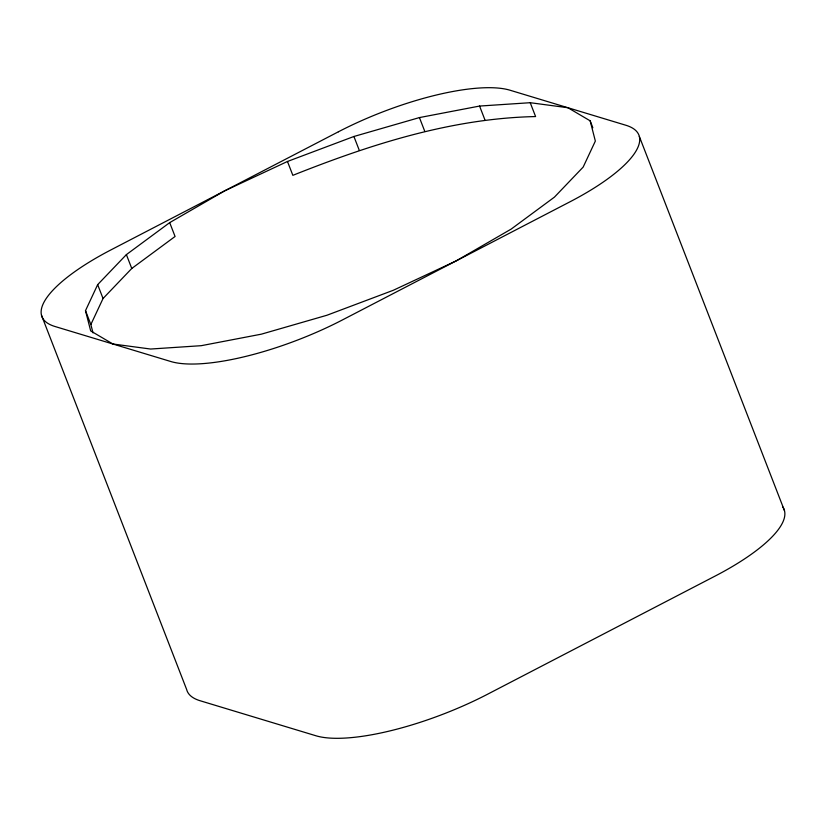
<?xml version="1.0" encoding="UTF-8"?>
<svg xmlns="http://www.w3.org/2000/svg" width="826" height="826" viewBox="0 0 826 826"><rect width="100%" height="100%" fill="white"/><g stroke="black" fill="none" stroke-linecap="round" stroke-linejoin="round"><path stroke-width="1.24" d="M590.156 120.823L595.35 141.07L583.166 167.089L554.442 197.125L511.139 229.112L456.2 260.882L393.362 290.256L326.92 315.253L261.398 334.158L201.265 345.681L150.611 349.037L112.894 343.998L90.684 330.916L85.491 310.669L97.664 284.64L126.388 254.614L169.691 222.628L224.641 190.858L287.469 161.473L353.91 136.486L419.432 117.581L479.565 106.058L530.22 102.703L567.937 107.741L590.156 120.823L592.841 127.751M92.997 332.868L90.86 324.525L103.043 298.506L131.768 268.471L175.071 236.484L169.691 222.628M530.22 102.703L535.599 116.559C451.502 118.335 370.337 144.488 292.848 175.339L287.469 161.473M639.324 136.435L784.493 510.705M479.565 106.058L484.945 119.925M419.432 117.581L424.812 131.448M353.91 136.486L359.289 150.342M126.388 254.614L131.768 268.471M97.664 284.64L103.043 298.506M85.491 310.669L90.86 324.525M41.507 315.295L186.676 689.565A136.042 39.772 -21.2 0 0 200.171 700.758L315.945 735.77A136.042 39.772 -21.2 0 0 487.598 694.212L715.12 576.073A136.042 39.772 -21.2 0 0 782.749 506.906M338.402 131.788L110.88 249.927A136.042 39.772 -21.2 0 0 55.001 326.497L170.786 361.509A136.042 39.772 -21.2 0 0 342.429 319.941L569.961 201.812A136.042 39.772 -21.2 0 0 625.829 125.242L510.055 90.23A136.042 39.772 -21.2 0 0 338.402 131.788"/></g></svg>
